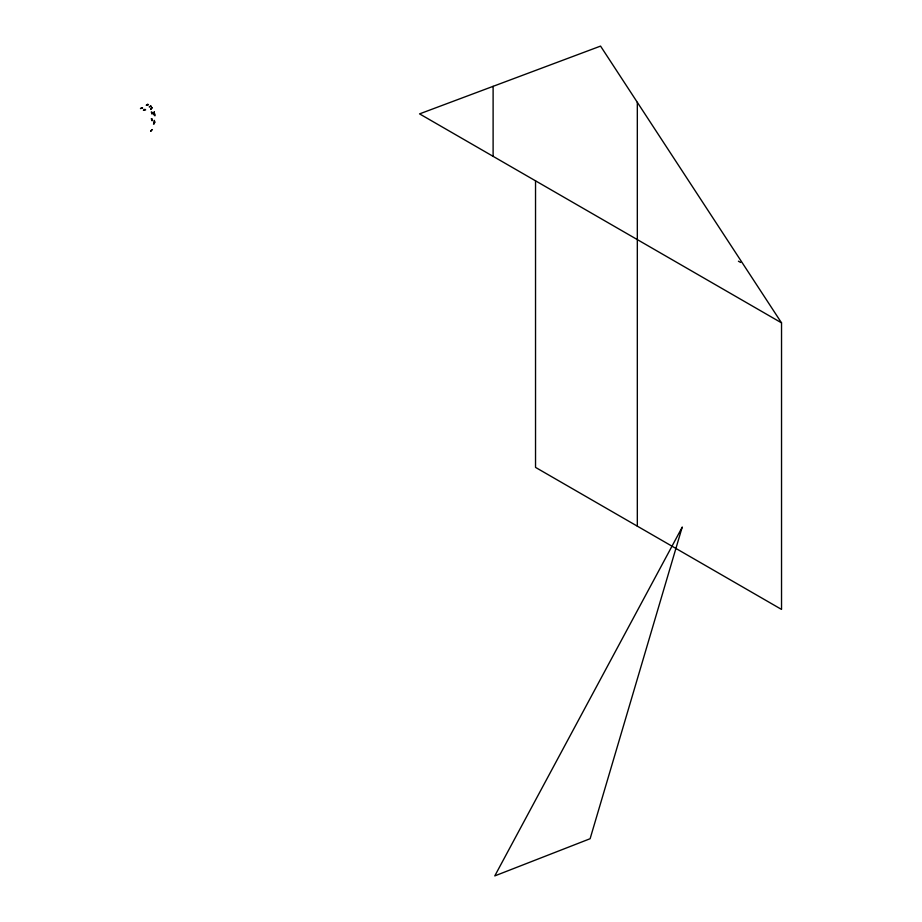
<?xml version="1.0" encoding="UTF-8"?>
<svg xmlns="http://www.w3.org/2000/svg" width="922" height="922" viewBox="0 0 922 922"><rect width="100%" height="100%" fill="white"/><g stroke="black" fill="none" stroke-linecap="round" stroke-linejoin="round"><path stroke-width="1.38" d="M738.418 261.203L740.585 262.447M781.533 322.861L419.568 113.879L600.556 46.1L781.533 322.861L781.533 609.419L535.532 467.396L535.532 180.839M637.321 102.33L637.321 526.162M493.109 86.334L493.109 156.348M682.176 527.246L590.115 838.72L494.78 875.9L682.176 527.246M141.93 107.701L140.467 108.554L142.668 108.128L141.93 107.701M147.727 104.347L146.264 105.2L148.465 104.774L147.727 104.347M144.892 109.407L143.417 110.26L145.63 109.833L144.892 109.407M150.689 106.065L149.214 106.906L151.427 106.479L150.689 106.065M152.107 107.713L150.632 109.407L152.107 107.713M154.239 111.954L153.501 114.086L155 114.098L155 115.803L154.262 115.377L154.239 111.954M154.262 122.073L153.536 124.193L154.262 123.767L154.262 120.367L155 122.499L154.262 122.073M152.107 129.61L150.632 131.316L152.107 129.61M152.038 112.392L151.312 111.965L152.038 114.086L152.038 112.392M152.038 119.088L151.312 118.661L152.038 120.782L152.038 119.088"/></g></svg>
